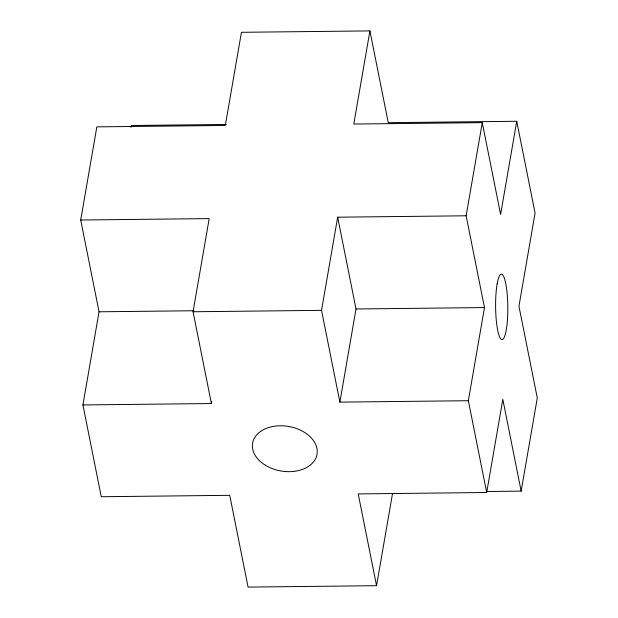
<?xml version="1.0" encoding="UTF-8"?>
<svg xmlns="http://www.w3.org/2000/svg" width="618" height="618" viewBox="0 0 618 618"><rect width="100%" height="100%" fill="white"/><g stroke="black" fill="none" stroke-linecap="round" stroke-linejoin="round"><path stroke-width="0.93" d="M392.523 493.496L376.555 585.694L248.081 587.1L229.741 495.319L101.259 496.725L82.92 404.945L99.05 311.796L80.711 220.016L96.841 126.868L225.315 125.454L241.445 32.306L369.919 30.9L388.259 122.681L516.741 121.275L535.08 213.055L518.95 306.204L537.289 397.984L521.159 491.132L486.644 491.511M130.977 127.401L131.31 125.5L226.227 124.457M82.92 404.945L211.402 403.539L193.063 311.758L209.185 218.61L80.711 220.016M211.402 403.539L211.727 401.638M468.351 400.719L339.877 402.125L321.538 310.344L337.667 217.196L466.142 215.79L484.481 307.571L468.351 400.719L486.69 492.5L358.216 493.913L376.555 585.694M369.919 30.9L353.79 124.048L482.272 122.642L500.611 214.423L516.741 121.275M339.877 402.125L356.007 308.977L337.667 217.196M466.142 215.79L482.272 122.642M486.69 492.5L502.82 399.352L521.159 491.132M99.05 311.796L193.967 310.754M356.007 308.977L484.481 307.571M193.063 311.758L321.538 310.344M497.127 283.94A32.692 6.095 89.4 0 0 500.518 338.525A32.692 6.095 89.4 0 0 507.502 298.193A32.692 6.095 89.4 0 0 497.127 283.94M265.338 465.2A32.692 22.588 9.8 0 0 317.019 454.323A32.692 22.588 9.8 0 0 272.067 426.652A32.692 22.588 9.8 0 0 265.338 465.2"/></g></svg>
